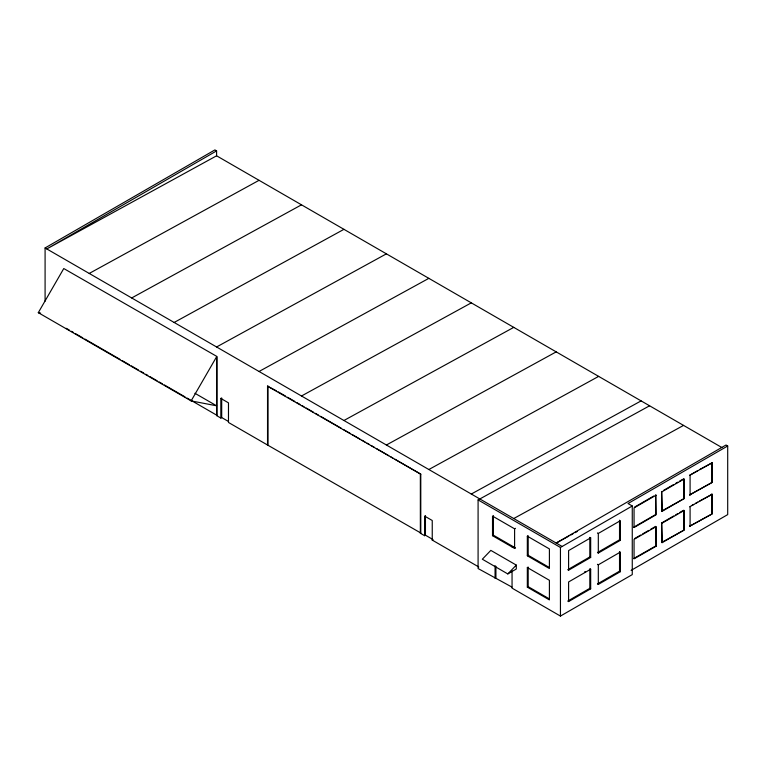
<?xml version="1.0" encoding="UTF-8"?>
<svg xmlns="http://www.w3.org/2000/svg" width="766" height="766" viewBox="0 0 766 766"><rect width="100%" height="100%" fill="white"/><g stroke="black" fill="none" stroke-linecap="round" stroke-linejoin="round"><path stroke-width="1.15" d="M38.3 312.662L63.769 268.54L217.017 356.535L217.017 415.354L216.596 415.593L216.596 356.774L191.127 400.896L38.3 312.662L40.617 313.103M507.801 573.925L516.294 565.097L490.824 550.39L482.331 559.218L507.801 573.925L516.294 569.023L516.294 565.097M45.089 301.201L45.089 247.954L214.892 149.925L216.596 150.902L216.596 155.804L721.859 447.516M216.596 150.902L46.793 248.94L216.596 155.804M221.69 417.556L220.838 418.045L220.838 398.444L221.69 397.947L221.69 417.556L228.373 421.415M394.969 459.265L420.783 474.173L420.783 532.992L267.535 445.008L267.535 386.188L276.22 390.708M267.535 386.188L420.783 474.173M420.352 474.413L420.352 533.241L420.783 532.992M511.899 587.072L478.089 568.535L478.089 499.911L649.587 405.788M420.352 533.241L424.603 535.693L425.446 535.204L432.139 539.063M424.603 535.693L424.603 516.083L432.244 520.497L432.244 540.097L433.096 539.609M492.519 535.693L493.371 535.195L515.451 547.939L514.599 548.437L492.519 535.693L492.519 516.083L514.599 528.827L515.451 528.339M527.334 536.181L549.404 548.925L549.404 568.535L527.334 555.79L527.334 536.181L528.186 535.693M512.052 546.962L512.904 546.474M527.334 555.79L528.186 555.293L549.251 567.462M631.107 570.383L727.7 514.608L727.7 445.984L628.024 503.53L632.266 505.981L632.266 574.605L560.444 616.075L512.052 588.135L512.052 570.842M478.089 499.911L560.444 547.451L632.266 505.981M527.334 567.549L549.404 580.293L549.404 599.902L527.334 587.158L527.334 567.549L528.186 567.06M634.631 507.073L653.695 496.062M663.653 490.317L673.687 484.524M675.698 483.365L677.699 482.207M679.71 481.048L682.717 479.305M697.692 470.669L689.668 475.303L712.16 462.798L712.16 482.408L689.668 494.903L712.16 482.408M699.703 469.51L712.16 462.798M656.127 495.152L634.057 507.896L634.057 527.506L656.127 514.762L655.706 494.903L655.706 514.513L633.626 527.257M662.073 491.724L684.143 478.98L684.143 498.58L662.073 511.324L661.642 491.475L662.073 511.324M590.672 537.847L568.592 550.591L568.592 570.201L567.75 569.703L589.82 556.959L590.672 557.457L590.672 537.847L589.82 537.359L589.82 556.959M597.461 532.945L598.313 533.433L620.383 520.688L620.383 540.298L598.313 553.042L597.461 552.554L619.531 539.81L620.383 540.298M527.334 587.158L528.186 586.67L549.251 598.83M661.642 511.085L684.143 498.58M568.592 570.201L590.672 557.457M634.631 538.546L640.654 535.07M642.655 533.912L648.678 530.436M650.688 529.277L655.706 526.376L656.127 546.225L656.127 526.625L634.057 539.369L634.057 558.826L656.127 546.225M662.647 522.364L673.687 515.997M675.698 514.838L677.699 513.68M679.71 512.521L682.717 510.778M691.669 505.608L693.68 504.449M695.681 503.291L697.692 502.132M699.703 500.974L712.16 494.271L712.16 513.881L689.668 526.242L712.16 513.881M662.073 523.188L684.143 510.443L684.143 530.053L662.073 542.663L661.642 522.948L662.073 542.663M689.668 506.766L712.16 494.271M590.672 569.215L568.592 581.959L568.592 601.569L567.75 601.08L589.82 588.336L590.672 588.824L590.672 569.215L589.82 568.726L589.82 588.336M597.461 564.312L598.313 564.81L620.383 552.066L620.383 571.666L598.313 584.41L597.461 583.922L619.531 571.177L620.383 571.666M568.592 601.569L590.672 588.824M633.626 558.577L655.706 545.986M661.652 542.424L684.143 530.053M89.239 273.443L259.042 180.316M131.695 297.955L301.498 204.819M174.141 322.467L343.944 229.331M216.596 346.969L386.399 253.843M259.042 371.481L428.845 278.345M301.498 395.993L471.301 302.857M343.944 420.496L513.747 327.369M386.399 445.008L556.202 351.872M428.845 469.52L598.648 376.384M471.301 494.022L641.104 400.896M513.747 518.534L683.55 425.398M568.774 536.143L556.202 543.046L726.005 445.008L727.7 445.984M570.871 534.994L572.968 533.845M575.065 532.696L577.162 531.547M191.127 400.896L216.596 405.798L194.909 393.274M45.089 247.954L562.139 546.474M278.288 391.905L285.517 396.079M287.576 397.267L294.805 401.441M296.873 402.629L299.966 404.419M302.034 405.616L304.102 406.803M306.161 408L313.39 412.175M315.458 413.362L318.551 415.153M320.619 416.34L341.272 428.271M343.34 429.458L350.569 433.633M352.628 434.829L359.857 438.995M361.925 440.191L365.018 441.982M367.086 443.169L369.155 444.366M371.213 445.553L374.315 447.344M376.384 448.541L388.774 455.693M390.832 456.881L392.901 458.078M584.726 571.666L585.578 572.154M220.838 398.444L228.479 402.849L228.479 422.459L267.535 445.008M66.259 328.317L69.361 330.098M71.42 331.295L73.488 332.482M75.556 333.679L82.785 337.854M84.844 339.041L119.956 359.311M122.024 360.508L129.243 364.683M131.312 365.87L138.541 370.045M140.609 371.232L143.702 373.023M145.77 374.22L147.838 375.407M149.897 376.604L157.126 380.779M159.194 381.966L162.287 383.756M164.355 384.944L185.008 396.874M187.076 398.061L217.017 415.354M216.596 415.593L220.838 418.045M432.244 540.097L478.75 566.955M711.738 462.559L711.738 482.159M711.738 494.022L711.738 513.632M690.089 475.542L690.089 495.152M690.089 507.015L690.089 526.491M683.722 478.731L683.722 498.34M683.722 510.204L683.722 529.804M619.531 520.2L619.531 539.81M619.531 551.568L619.531 571.177M598.313 533.433L598.313 553.042M598.313 564.81L598.313 584.41M560.444 547.451L560.444 616.075M528.186 536.842L528.186 555.293M528.186 568.209L528.186 586.67M514.599 528.827L514.599 548.437M495.918 566.313L495.918 577.842M495.066 565.643L495.066 578.34M493.371 515.595L493.371 535.195M425.446 515.595L425.446 535.204M267.956 385.94L267.956 444.759"/></g></svg>
